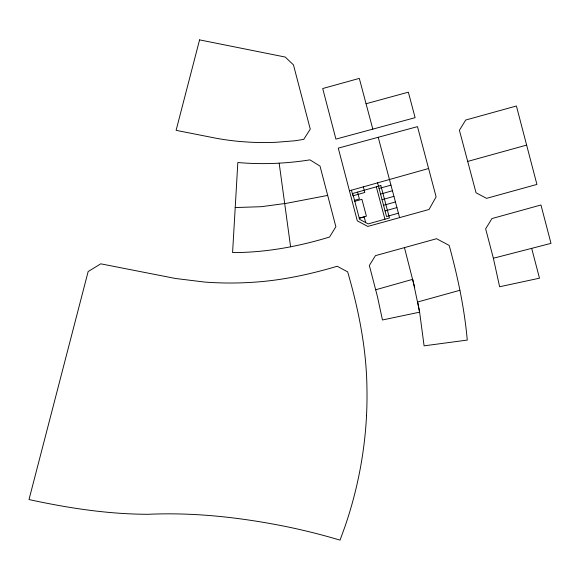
<?xml version="1.0" encoding="UTF-8"?>
<svg xmlns="http://www.w3.org/2000/svg" width="580" height="580" viewBox="0 0 580 580"><rect width="100%" height="100%" fill="white"/><g stroke="black" fill="none" stroke-linecap="round" stroke-linejoin="round"><path stroke-width="0.87" d="M235.219 207.553L237.829 162.516C261.848 164.64 286.129 163.64 309.938 159.862L320.022 166.097L335.878 226.744L329.549 237.039C298.142 246.609 265.495 252.641 232.58 252.568L235.219 207.553L261.384 206.69L286.803 203.254L327.685 195.409M375.68 289.775L412.721 279.328L419.623 312.171L424.089 345.839L467.27 340.083C464.413 308.009 457.649 276.442 449.181 245.42L436.58 238.721L375.427 255.657L369.351 265.481L377.384 296.373L382.466 319.979L419.623 312.171L417.723 301.977L459.925 290.283M349.443 190.769L338.278 148.125L417.491 126.636L436.116 196.867L429.026 209.481L367.771 226.439L357.287 220.828L349.443 190.769L428.591 168.512M379.074 188.471L390.956 185.129M354.525 200.325L359.382 198.962L357.555 192.111M354.786 201.332L361.92 199.324L366.4 216.166L359.267 218.167M380.567 194.082L392.45 190.74M382.06 199.694L393.943 196.352M383.554 205.305L395.437 201.97M385.048 210.924L396.93 207.582M359.303 218.29L364.16 216.92L365.668 222.582M398.424 213.194L386.541 216.536L377.58 182.859M467.697 161.421L459.403 130.275L465.704 120.031L516.41 105.995L536.913 184.411L486.548 198.36L476.042 192.77L467.697 161.421L526.64 145.087M366.052 103.733L408.349 92.177L415.113 117.675L335.921 139.113L322.712 88.53L359.31 78.394L372.817 129.137M493.377 258.238L551 243.375L540.959 204.979L491.949 218.566L485.649 228.839L493.377 258.238L499.626 286.752L539.487 278.19L531.686 248.363M378.218 137.293L399.598 217.623M376.318 186.832L384.939 219.204M363.319 186.869L364.813 192.48L352.937 195.823L351.444 190.211M404.456 247.624L414.7 287.651M279.161 163.154L290.602 246.841M366.524 415.679C364.965 446.317 359.832 476.745 351.379 506.231A414.874 389.854 -21.8 0 1 344.948 526.64L340.047 540.125L330.208 537.283A641.995 603.28 -21.8 0 0 285.454 526.444C240.316 517.411 194.213 512.22 148.161 514.293C108.003 514.206 68.157 508.073 29 499.554L88.153 271.541L100.768 263.827L175.501 278.487L204.479 282.039A328.628 308.806 -21.8 0 0 253.366 282.243C281.851 280.437 309.88 274.398 337.183 266.256L347.666 271.875C358.563 309.517 366.415 348.297 366.93 387.607A443.881 417.107 -21.8 0 1 366.524 415.679M199.571 39.875L176.102 130.34L215.927 138.207A263.407 247.522 -21.8 0 0 241.962 141.658L250.727 142.223A246.014 231.181 -21.8 0 0 277.153 142.216L294.778 140.788L303.739 139.381L310.264 129.123L293.451 64.858L285.222 57.043L199.571 39.875M380.835 185.564L352.698 193.474L359.578 219.32L368.169 223.916L389.448 217.935L380.835 185.564"/></g></svg>
